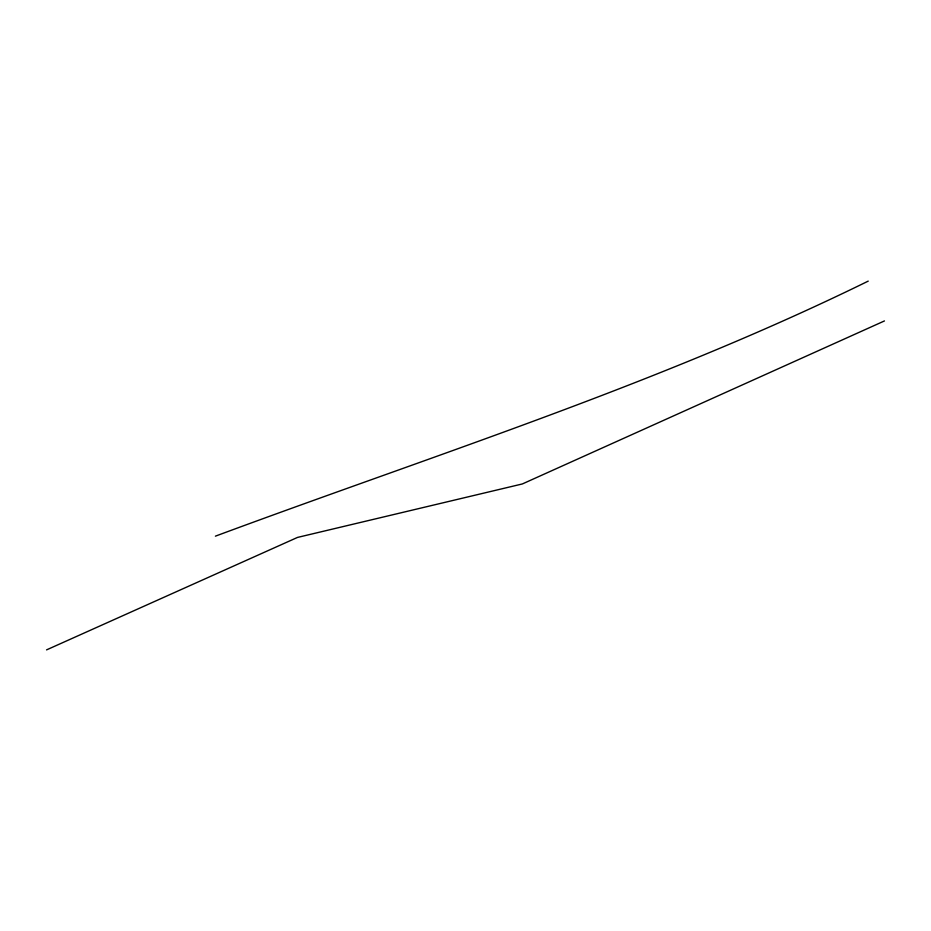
<?xml version="1.0" encoding="UTF-8"?>
<svg xmlns="http://www.w3.org/2000/svg" width="931" height="931" viewBox="0 0 931 931"><rect width="100%" height="100%" fill="white"/><g stroke="black" fill="none" stroke-linecap="round" stroke-linejoin="round"><path stroke-width="1.4" d="M868.227 281.115C657.996 384.305 434.416 454.875 215.398 536.163M884.45 320.939L522.372 483.945L297.513 537.42L46.55 649.885"/></g></svg>
